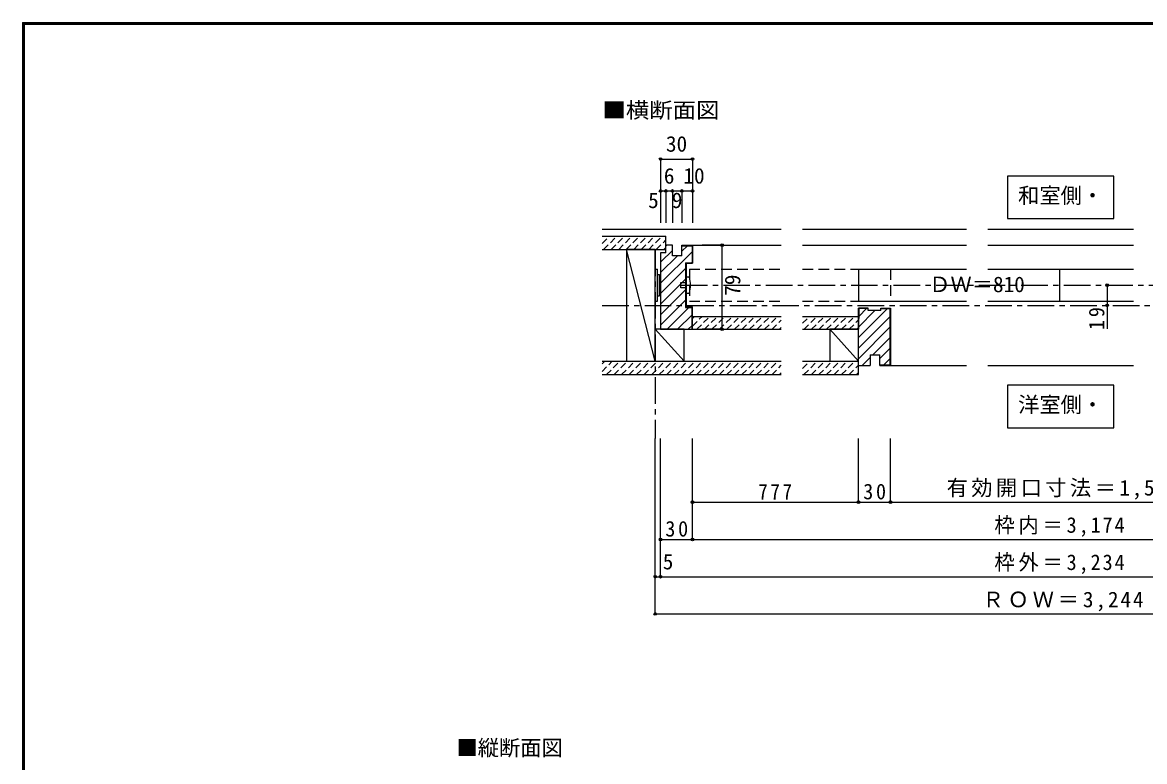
# Model space of a CAD drawing. Units: millimetres at full size, sheet at 1:5. Extents: x -973 to 977, y -701 to 696.
# Drawn here: x -973 to 82, y 1 to 696 of the extents above; entities that cross this region are included whole.
import ezdxf
from ezdxf.enums import TextEntityAlignment as Align

# ---------------------------------------------------------------- set-up
doc = ezdxf.new("R2010")
doc.units = ezdxf.units.MM
doc.header["$LTSCALE"] = 5
doc.header["$PDMODE"] = 32
doc.header["$PDSIZE"] = 2.5
for name, pattern in [('CHAIN1', [8, 5, -1, 1, -1]), ('DASHED1', [1.8, 1.2, -0.6]), ('DASHED2', [3, 2, -1])]:
    doc.linetypes.add(name, pattern=pattern)
for name, color, linetype in [('0-1_通り芯', 4, 'CHAIN1'), ('0-2_柱', 7, 'Continuous'), ('0-3_仕上げ', 2, 'Continuous'), ('0-4_枠', 3, 'Continuous'), ('0-6_扉', 6, 'Continuous'), ('0-7_金物', 7, 'Continuous'), ('0-A_文字', 7, 'Continuous'), ('0-B_寸法', 7, 'Continuous'), ('0-C_ハッチ', 4, 'DASHED1'), ('F-1_枠', 6, 'Continuous')]:
    doc.layers.add(name, color=color, linetype=linetype)
doc.styles.add('ＭＳ ゴシック', font='')
doc.styles.get('ＭＳ ゴシック').set_extended_font_data('MS Gothic')

msp = doc.modelspace()

# ---------------------------------------------------------------- linework, layer by layer
at = {"layer": '0-1_通り芯'}
for p, q in [((-378.411, 482.5), (-378.411, 305)), ((-354.404, 449), (357.71, 449)), ((-428.39, 430), (431.71, 430))]:
    msp.add_line(p, q, dxfattribs=at)
at = {"layer": '0-2_柱'}
for p, q in [((-405.411, 482.5), (-405.411, 377.5)), ((-378.411, 482.5), (-405.411, 482.5)), ((-378.411, 377.5), (-405.411, 482.5)), ((-378.411, 377.5), (-378.411, 482.5)), ((-214.432, 407.5), (-187.432, 377.5)), ((-214.432, 407.5), (-214.432, 377.5)), ((-187.432, 407.5), (-214.432, 407.5)), ((-187.432, 377.5), (-187.432, 407.5)), ((-405.411, 377.5), (-378.411, 377.5)), ((-378.411, 377.5), (-351.411, 377.5)), ((-214.432, 377.5), (-187.432, 377.5))]:
    msp.add_line(p, q, dxfattribs=at)
msp.add_lwpolyline([(-351.411, 377.5), (-351.411, 407.5), (-378.411, 407.5)], close=True, dxfattribs=at)
at = {"layer": '0-3_仕上げ'}
for p, q in [((-428.39, 501.5), (-259.96, 501.5)), ((-239.96, 501.5), (-85.96, 501.5)), ((-65.96, 501.5), (71.207, 501.5)), ((-428.39, 495), (-368.404, 495)), ((-343.404, 419.5), (-259.96, 419.5)), ((-239.96, 419.5), (-187.375, 419.5)), ((-187.375, 419.5), (-187.375, 407.5)), ((-343.404, 407.5), (-259.96, 407.5)), ((-239.96, 407.5), (-187.375, 407.5)), ((-428.475, 377.5), (-259.96, 377.5)), ((-239.96, 377.5), (-187.375, 377.5)), ((-187.375, 365), (-187.375, 377.5)), ((-428.495, 365), (-259.96, 365)), ((-239.96, 365), (-187.375, 365))]:
    msp.add_line(p, q, dxfattribs=at)
msp.add_lwpolyline([(-428.39, 482.5), (-368.404, 482.5), (-368.404, 495)], dxfattribs=at)
at = {"layer": '0-4_枠'}
for p, q in [((-368.404, 479.5), (-368.404, 486.5)), ((-362.404, 486.5), (-368.404, 486.5)), ((-362.404, 476.5), (-362.404, 486.5)), ((-353.404, 476.5), (-353.404, 486.5)), ((-353.404, 486), (-343.904, 486)), ((-343.904, 486), (-343.904, 470)), ((-368.404, 479.5), (-373.404, 479.5)), ((-373.404, 479.5), (-373.404, 407.5)), ((-353.404, 476.5), (-362.404, 476.5)), ((-349.904, 470), (-343.904, 470)), ((-349.904, 470), (-349.904, 428)), ((-349.404, 469.5), (-343.404, 469.5)), ((-349.404, 469.5), (-349.404, 428.5)), ((-349.904, 428), (-343.904, 428)), ((-349.404, 428.5), (-343.404, 428.5)), ((-343.904, 407.5), (-343.904, 428)), ((-343.404, 407.5), (-343.404, 428.5)), ((-187.375, 373.5), (-187.375, 427.5)), ((-178.375, 427.5), (-187.375, 427.5)), ((-178.375, 427), (-186.875, 427)), ((-186.875, 417.5), (-186.875, 427)), ((-178.375, 425), (-178.375, 427.5)), ((-166.375, 425), (-178.375, 425)), ((-166.375, 425), (-166.375, 427.5)), ((-166.375, 427.5), (-157.375, 427.5)), ((-166.375, 427), (-157.875, 427)), ((-157.875, 427), (-157.875, 374)), ((-157.375, 427.5), (-157.375, 373.5)), ((-186.875, 417.5), (-187.375, 417.5)), ((-373.404, 407.5), (-343.404, 407.5)), ((-176.375, 383.5), (-167.375, 383.5)), ((-176.375, 383.5), (-176.375, 373.5)), ((-167.375, 373.5), (-167.375, 383.5)), ((-187.375, 373.5), (-176.375, 373.5)), ((-167.375, 374), (-157.875, 374)), ((-167.375, 373.5), (-157.375, 373.5))]:
    msp.add_line(p, q, dxfattribs=at)
at = {"layer": '0-4_枠', "color": 4}
for p, q in [((-349.404, 486.5), (-259.96, 486.5)), ((-239.96, 486.5), (-85.96, 486.5)), ((-65.96, 486.5), (71.207, 486.5)), ((-157.375, 373.5), (-85.96, 373.5)), ((-65.96, 373.5), (71.207, 373.5))]:
    msp.add_line(p, q, dxfattribs=at)
at = {"layer": '0-4_枠'}
msp.add_lwpolyline([(-353.404, 486.5), (-343.404, 486.5), (-343.404, 469.5)], dxfattribs=at)
at = {"layer": '0-6_扉', "color": 2, "linetype": 'DASHED2'}
for p, q in [((-346.404, 464), (-346.404, 434)), ((-346.404, 464), (-259.96, 464)), ((-239.96, 464), (-157.375, 464)), ((-157.375, 464), (-157.375, 434)), ((-346.404, 434), (-259.96, 434)), ((-239.96, 434), (-157.375, 434))]:
    msp.add_line(p, q, dxfattribs=at)
at = {"layer": '0-6_扉'}
for p, q in [((-187.375, 464), (-187.375, 434)), ((-187.375, 464), (-85.96, 464)), ((-65.96, 464), (71.207, 464)), ((1.653, 464), (1.653, 434)), ((-187.375, 434), (-85.96, 434)), ((-65.96, 434), (71.207, 434))]:
    msp.add_line(p, q, dxfattribs=at)
at = {"layer": '0-7_金物'}
for p, q in [((-378.411, 464.068), (-376.411, 464.068)), ((-378.411, 434.068), (-378.411, 464.068)), ((-376.411, 434.068), (-376.411, 464.068)), ((-376.411, 459.068), (-374.411, 459.068)), ((-374.411, 439.068), (-374.411, 459.068)), ((-374.411, 458.068), (-373.404, 458.068)), ((-354.404, 446.5), (-354.404, 451.5)), ((-354.404, 451.5), (-349.404, 451.5)), ((-349.404, 446.5), (-354.404, 446.5)), ((-378.411, 434.068), (-376.411, 434.068)), ((-376.411, 439.068), (-374.411, 439.068)), ((-374.411, 440.068), (-373.404, 440.068)), ((-349.404, 441.5), (-346.404, 441.5))]:
    msp.add_line(p, q, dxfattribs=at)
msp.add_lwpolyline([(-346.404, 456.5), (-349.404, 456.5), (-349.404, 441.5)], dxfattribs=at)
msp.add_arc((-374.029, 449), 28.625, 344.81071, 15.18929, dxfattribs=at)
at = {"layer": '0-A_文字'}
for p, q in [((-47.377, 551.5), (-47.377, 511.5)), ((52.623, 551.5), (-47.377, 551.5)), ((-47.377, 355), (-47.377, 315)), ((52.623, 355), (-47.377, 355)), ((52.623, 315), (52.623, 355)), ((-47.377, 315), (52.623, 315))]:
    msp.add_line(p, q, dxfattribs=at)
msp.add_lwpolyline([(-47.377, 511.5), (52.623, 511.5), (52.623, 551.5)], dxfattribs=at)
at = {"layer": '0-B_寸法', "color": 4}
for p, q in [((-373.404, 567.5), (-373.404, 507.5)), ((-373.404, 567.5), (-343.404, 567.5)), ((-343.404, 567.5), (-343.404, 507.5)), ((-373.404, 537.5), (-343.404, 537.5)), ((-368.404, 537.5), (-368.404, 507.5)), ((-362.404, 537.5), (-362.404, 507.5)), ((-353.404, 537.5), (-353.404, 507.5)), ((-315.459, 486.5), (-334.289, 486.5)), ((-315.459, 407.5), (-315.459, 486.5)), ((46.43, 449), (46.43, 408)), ((-315.459, 407.5), (-334.289, 407.5)), ((-378.39, 140), (-378.39, 305)), ((-373.404, 175), (-373.404, 305)), ((-343.404, 210), (-343.404, 305)), ((-187.375, 245), (-187.375, 305)), ((-157.375, 245), (-157.375, 305)), ((-343.404, 245), (-187.375, 245)), ((-187.375, 245), (-157.375, 245)), ((-157.375, 245), (160.681, 245)), ((-373.404, 210), (-343.404, 210)), ((-343.404, 210), (346.71, 210)), ((-378.39, 175), (-373.404, 175)), ((-373.404, 175), (376.71, 175)), ((-378.39, 140), (381.696, 140))]:
    msp.add_line(p, q, dxfattribs=at)
at = {"layer": '0-B_寸法'}
for p in [(-373.404, 567.5), (-343.404, 567.5), (-373.404, 537.5), (-368.404, 537.5), (-362.404, 537.5), (-353.404, 537.5), (-343.404, 537.5), (-315.459, 486.5), (46.43, 449), (46.43, 430), (-315.459, 407.5), (-343.404, 245), (-187.375, 245), (-157.375, 245), (-373.404, 210), (-343.404, 210), (-378.39, 175), (-373.404, 175), (-378.39, 140)]:
    msp.add_point(p, dxfattribs=at)
at = {"layer": '0-C_ハッチ'}
for p, q in [((-428.295, 488.24), (-421.535, 495)), ((-426.964, 482.5), (-414.464, 495)), ((-419.893, 482.5), (-407.393, 495)), ((-412.822, 482.5), (-400.322, 495)), ((-405.75, 482.5), (-393.25, 495)), ((-398.679, 482.5), (-386.179, 495)), ((-391.608, 482.5), (-379.108, 495)), ((-384.537, 482.5), (-372.037, 495)), ((-377.466, 482.5), (-368.404, 491.563)), ((-370.395, 482.5), (-368.404, 484.491)), ((-343.404, 410.497), (-334.4, 419.5)), ((-343.404, 417.568), (-341.471, 419.5)), ((-339.329, 407.5), (-327.329, 419.5)), ((-332.258, 407.5), (-320.258, 419.5)), ((-325.187, 407.5), (-313.187, 419.5)), ((-318.116, 407.5), (-306.116, 419.5)), ((-311.045, 407.5), (-299.045, 419.5)), ((-303.974, 407.5), (-291.974, 419.5)), ((-296.903, 407.5), (-284.903, 419.5)), ((-289.832, 407.5), (-277.832, 419.5)), ((-282.761, 407.5), (-270.761, 419.5)), ((-275.69, 407.5), (-263.69, 419.5)), ((-268.618, 407.5), (-259.96, 416.158)), ((-239.96, 413.218), (-233.678, 419.5)), ((-238.607, 407.5), (-226.607, 419.5)), ((-231.536, 407.5), (-219.536, 419.5)), ((-224.464, 407.5), (-212.464, 419.5)), ((-217.393, 407.5), (-205.393, 419.5)), ((-210.322, 407.5), (-198.322, 419.5)), ((-203.251, 407.5), (-191.251, 419.5)), ((-196.18, 407.5), (-187.375, 416.305)), ((-261.547, 407.5), (-259.96, 409.087)), ((-189.109, 407.5), (-187.375, 409.234)), ((-428.491, 367.836), (-418.827, 377.5)), ((-428.479, 374.918), (-425.898, 377.5)), ((-424.256, 365), (-411.756, 377.5)), ((-417.184, 365), (-404.684, 377.5)), ((-410.113, 365), (-397.613, 377.5)), ((-403.042, 365), (-390.542, 377.5)), ((-395.971, 365), (-383.471, 377.5)), ((-388.9, 365), (-376.4, 377.5)), ((-381.829, 365), (-369.329, 377.5)), ((-374.758, 365), (-362.258, 377.5)), ((-367.687, 365), (-355.187, 377.5)), ((-360.616, 365), (-348.116, 377.5)), ((-353.545, 365), (-341.045, 377.5)), ((-346.474, 365), (-333.974, 377.5)), ((-339.403, 365), (-326.903, 377.5)), ((-332.332, 365), (-319.832, 377.5)), ((-325.261, 365), (-312.761, 377.5)), ((-318.19, 365), (-305.69, 377.5)), ((-311.118, 365), (-298.618, 377.5)), ((-304.047, 365), (-291.547, 377.5)), ((-296.976, 365), (-284.476, 377.5)), ((-289.905, 365), (-277.405, 377.5)), ((-282.834, 365), (-270.334, 377.5)), ((-275.763, 365), (-263.263, 377.5)), ((-268.692, 365), (-259.96, 373.732)), ((-239.96, 370.791), (-233.251, 377.5)), ((-238.68, 365), (-226.18, 377.5)), ((-231.609, 365), (-219.109, 377.5)), ((-224.538, 365), (-212.038, 377.5)), ((-217.467, 365), (-204.967, 377.5)), ((-210.396, 365), (-197.896, 377.5)), ((-203.325, 365), (-190.825, 377.5)), ((-196.254, 365), (-187.375, 373.878)), ((-261.621, 365), (-259.96, 366.661)), ((-189.183, 365), (-187.375, 366.807))]:
    msp.add_line(p, q, dxfattribs=at)
at = {"layer": '0-C_ハッチ', "linetype": 'Continuous'}
for p, q in [((-368.39, 485.598), (-367.488, 486.5)), ((-353.404, 480.785), (-348.189, 486)), ((-373.404, 450.885), (-343.904, 480.385)), ((-373.404, 460.785), (-357.689, 476.5)), ((-372.904, 471.184), (-362.404, 481.684)), ((-373.404, 440.986), (-349.904, 464.486)), ((-344.39, 470), (-343.904, 470.486)), ((-373.404, 431.086), (-349.904, 454.586)), ((-372.904, 421.687), (-349.904, 444.687)), ((-373.404, 411.287), (-349.904, 434.787)), ((-367.292, 407.5), (-346.792, 428)), ((-187.375, 399.685), (-160.06, 427)), ((-187.375, 409.585), (-171.96, 425)), ((-186.875, 419.984), (-179.859, 427)), ((-357.392, 407.5), (-343.904, 420.988)), ((-187.375, 389.786), (-157.875, 419.286)), ((-347.493, 407.5), (-343.904, 411.089)), ((-187.375, 379.886), (-157.875, 409.386)), ((-173.862, 383.5), (-157.875, 399.487)), ((-183.862, 373.5), (-176.375, 380.987)), ((-167.375, 380.087), (-157.875, 389.587)), ((-163.563, 374), (-157.875, 379.688))]:
    msp.add_line(p, q, dxfattribs=at)
at = {"layer": 'F-1_枠'}
for p, q in [((-973.347, 695.833), (-973.347, -700.833)), ((-973.347, 695.833), (976.653, 695.833)), ((-973.347, 695), (976.653, 695)), ((-973.347, 694.167), (976.653, 694.167)), ((-972.514, 695.833), (-972.514, -700.833)), ((-971.68, 695.833), (-971.68, -700.833))]:
    msp.add_line(p, q, dxfattribs=at)

# ---------------------------------------------------------------- texts
at = {"layer": '0-A_文字', "style": 'ＭＳ ゴシック', "width": 1.1}
msp.add_text('■横断面図', height=14.66, dxfattribs=at).set_placement((-428.095, 601.667), align=Align.BOTTOM_LEFT)
at = {"layer": '0-A_文字', "style": 'ＭＳ ゴシック'}
for s, p in [('和室側・', (-37.377, 521.5)), ('洋室側・', (-37.377, 325)), ('■縦断面図', (-565.347, 2.5))]:
    msp.add_text(s, height=14.66, dxfattribs=at).set_placement(p, align=Align.BOTTOM_LEFT)
at = {"layer": '0-B_寸法', "style": 'ＭＳ ゴシック'}
for s, p in [('30', (-368.404, 570)), ('6', (-370.404, 540)), ('10', (-351.993, 540)), ('5', (-385.142, 516.993)), ('9', (-362.904, 516.993)), ('ＤＷ＝810', (-120.96, 438)), ('5', (-371.404, 177.5))]:
    msp.add_text(s, height=14.66, dxfattribs=at).set_placement(p, align=Align.BOTTOM_LEFT)
msp.add_text('79', height=14.66, rotation=90, dxfattribs=at).set_placement((-294.108, 439), align=Align.BOTTOM_LEFT)
at = {"layer": '0-B_寸法', "insert": (43.93, 406.875), "char_height": 14.66, "attachment_point": 7, "rotation": 90, "style": 'ＭＳ ゴシック'}
msp.add_mtext('\\T1.27;\\W0.95;19', dxfattribs=at)
at = {"layer": '0-B_寸法', "char_height": 14.66, "attachment_point": 7, "style": 'ＭＳ ゴシック'}
for s, insert in [('\\T1.16;有効開口寸法＝1,560', (-104.597, 247.5)), ('\\T1.27;\\W0.9;777', (-281.639, 247.5)), ('\\T1.27;\\W0.95;30', (-183, 247.5)), ('\\T1.19;\\W0.95;枠内＝3,174', (-59.597, 212.5)), ('\\T1.27;\\W0.95;30', (-369.029, 212.5)), ('\\T1.19;\\W0.95;枠外＝3,234', (-59.597, 177.5)), ('\\T1.18;ＲＯＷ＝3,244', (-70.847, 142.5))]:
    msp.add_mtext(s, dxfattribs=dict(at, insert=insert))

doc.saveas('drawing.dxf')
